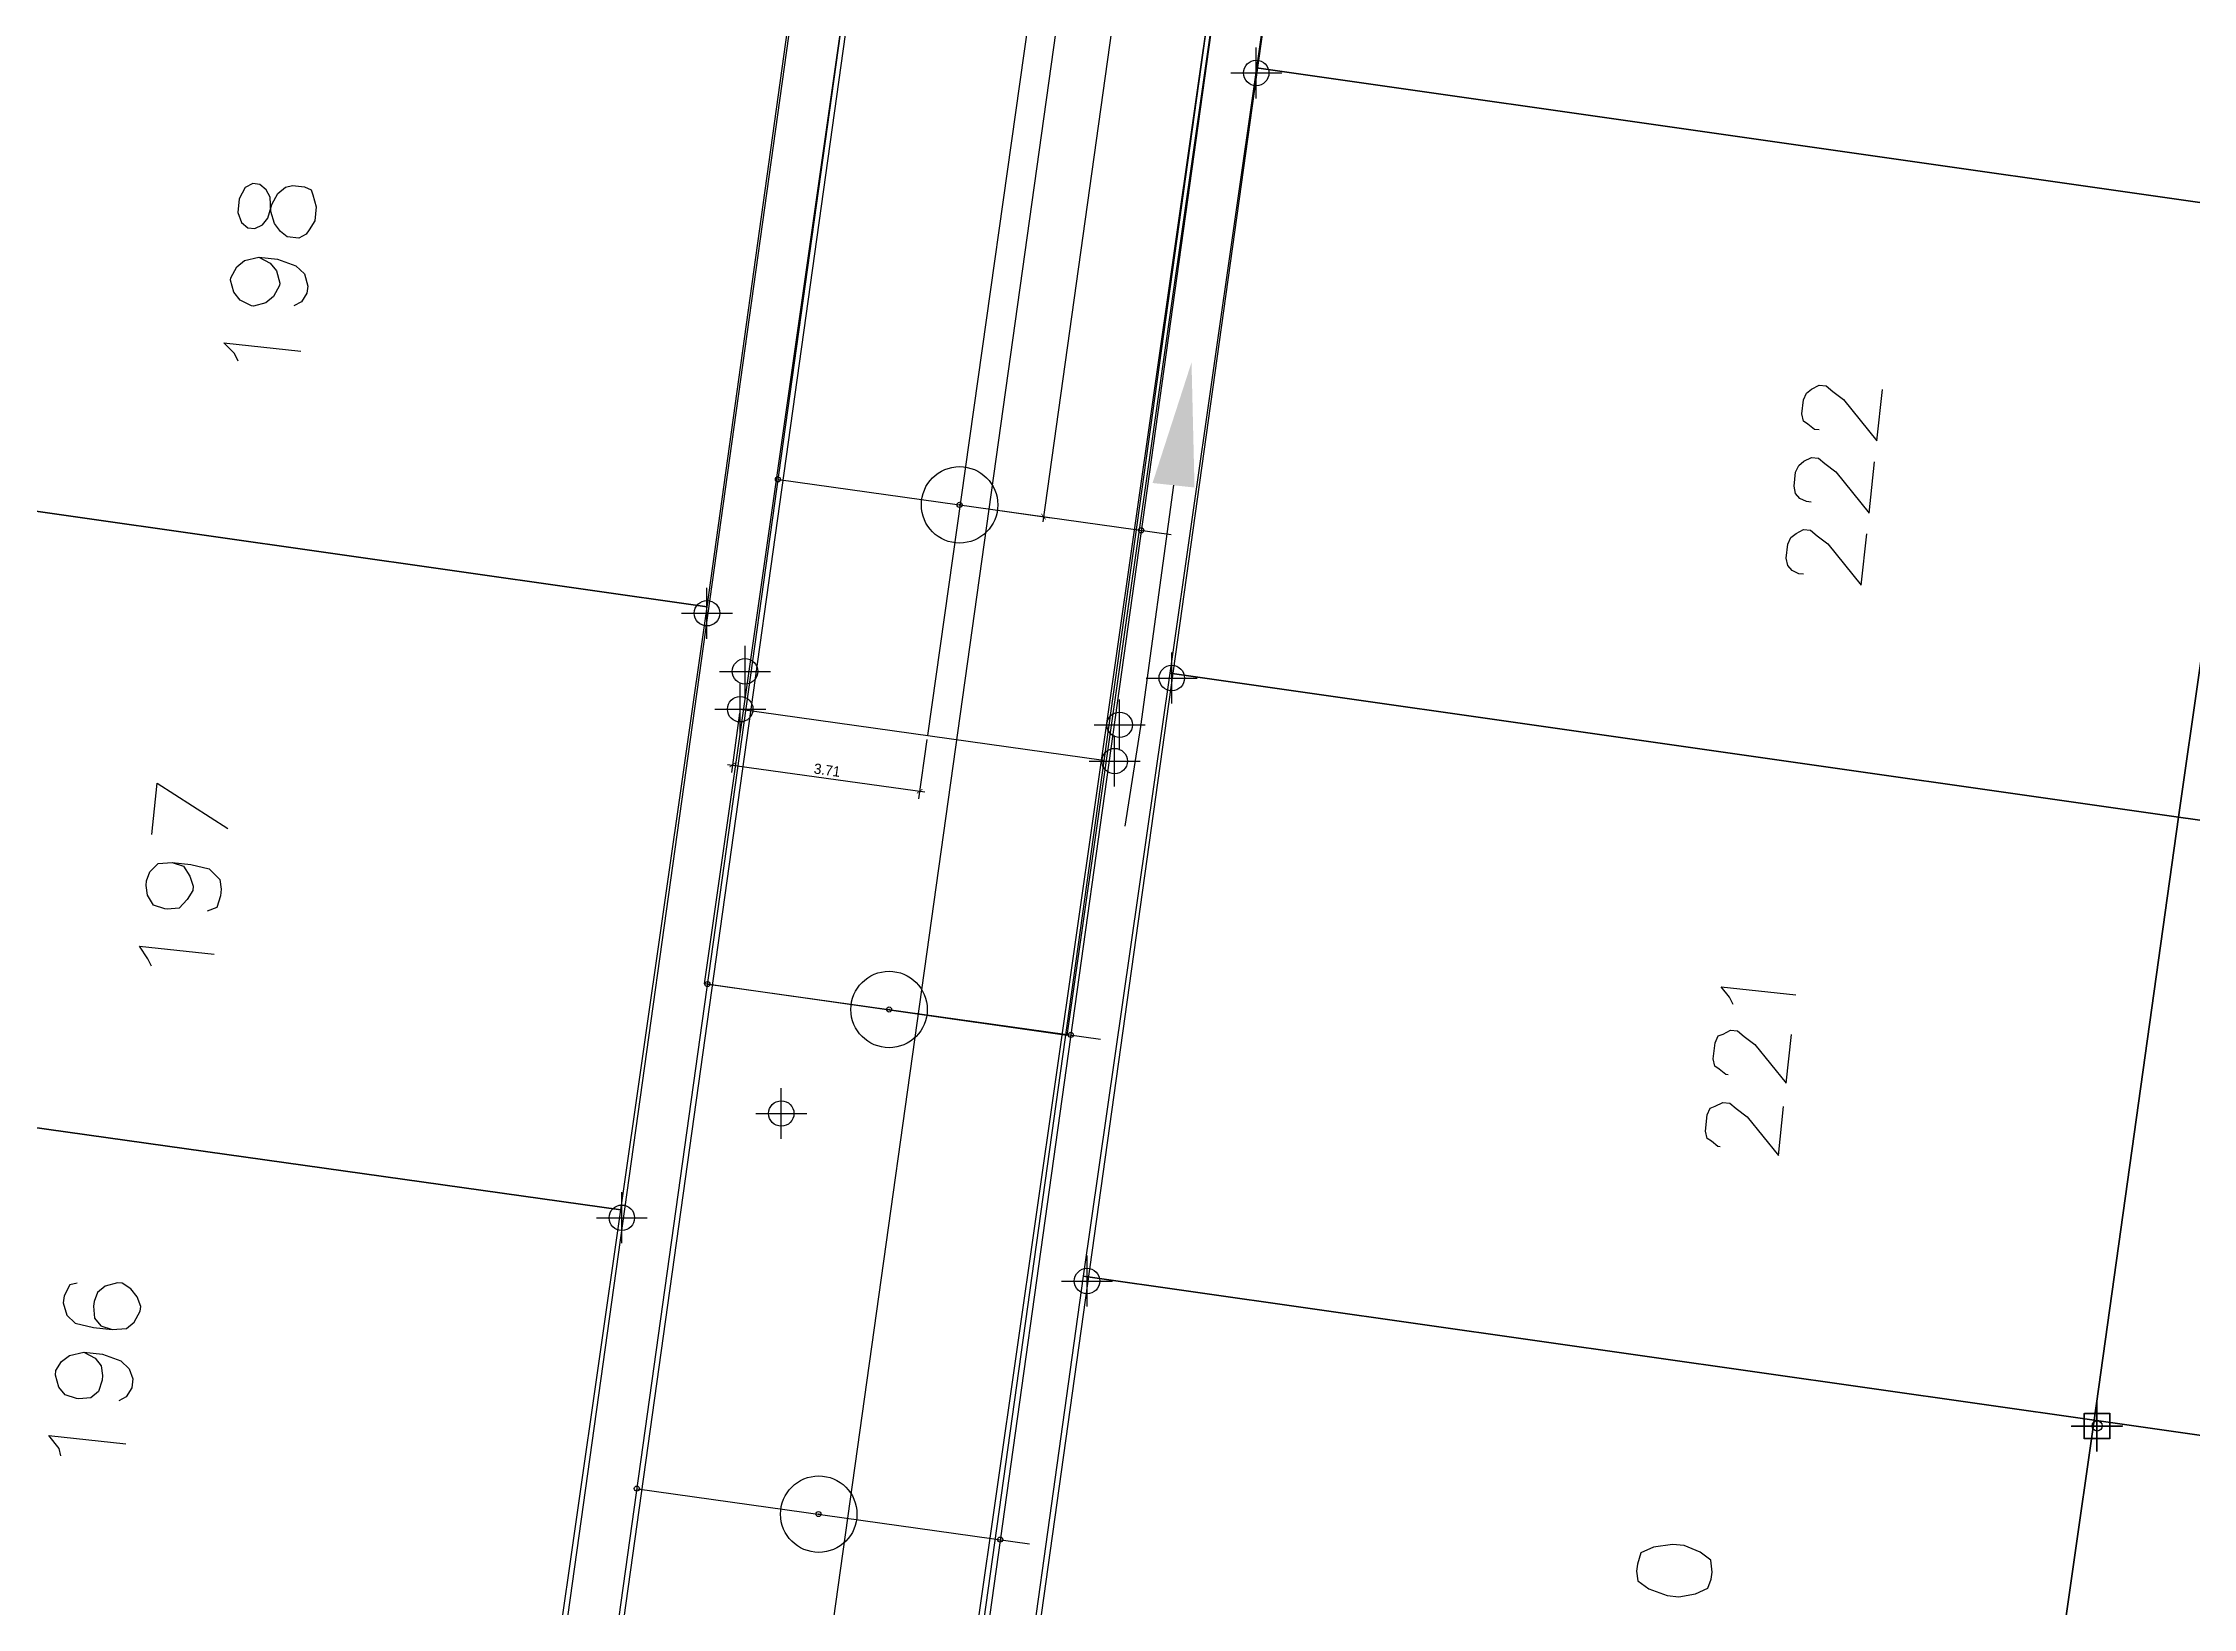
# Model space of a CAD drawing. Header units: metres. Extents: x -977055 to 805873, y -1033982 to 242021.
# Drawn here: x 936.56 to 978.75, y 975.41 to 1006.13 of the extents above; entities that cross this region are included whole.
import ezdxf

# ---------------------------------------------------------------- set-up
doc = ezdxf.new("R2010")
doc.units = ezdxf.units.M
doc.header["$PDMODE"] = 32
doc.header["$PDSIZE"] = 1.5
for name, color, linetype in [('C-ANNO-MATC-TEXT', 150, 'Continuous'), ('LOTE 243', 6, 'Continuous'), ('PUNTOS V', 4, 'Continuous'), ('V-NODE', 1, 'Continuous')]:
    doc.layers.add(name, color=color, linetype=linetype)
for name, color, linetype, true_color in [('PDF2_area escolar', 7, 'Continuous', 0x989898), ('PDF_Geometry', 7, 'Continuous', 0x797979), ('PDF_Solid Fills', 7, 'Continuous', 0x797979)]:
    doc.layers.add(name, color=color, linetype=linetype, true_color=true_color)
doc.styles.add('CITY2', font='stylu.ttf', dxfattribs={"height": 0.2})
doc.dimstyles.new('COTAS2', dxfattribs={"dimtxt": 0.02, "dimasz": 0.1, "dimexe": 0.15, "dimexo": 0.08, "dimgap": 0.05, "dimtad": 1, "dimzin": 0, "dimdsep": 46, "dimtxsty": 'CITY2', "dimblk": 'ARCHTICK', "dimcen": 1, "dimdle": 0.1, "dimclrd": 1, "dimclre": 1, "dimclrt": 2, "dimadec": 0, "dimazin": 0, "dimtfac": 1, "dimtofl": 0, "dimtmove": 0, "dimatfit": 3, "dimldrblk": 'ARCHTICK', "dimfxl": 0.18, "dimtolj": 1, "dimtzin": 0, "dimarcsym": 0})

# ---------------------------------------------------------------- blocks, each defined once
blk = doc.blocks.new('base')
at = {"layer": 'PDF_Geometry', "lineweight": 25, "extrusion": (-0.000787417, 0.063364, 0.99799), "elevation": 0.026}
for points in [[(-314.355, -197.288), (-299.601, -195.681), (-292.744, -194.188), (-282.663, -192.111), (-274.476, -190.361), (-258.037, -185.154), (-248.029, -180.61), (-240.539, -177.71), (-228.643, -174.042), (-222.733, -172.714), (-217.384, -171.04), (-209.935, -169.248), (-202.16, -164.759), (-196.196, -160.284), (-195.073, -159.817), (-178.095, -157.457), (-154.298, -156.614), (-136.667, -154.611), (-124.436, -153.164), (-118.066, -151.474), (-100.79, -146.646), (-80.955, -140.967), (-73.385, -139.328), (-61.694, -135.822), (-40.504, -131.604), (-37.727, -130.872), (-17.661, -129.441), (1.311, -127.461), (21.092, -124.929), (41.006, -122.83), (47.376, -123.458), (63.592, -123.186), (81.402, -124.312), (85.639, -96.072), (88.705, -66.393), (92.811, -40.781), (97.16, -22.386), (100.596, -1.562), (102.483, 8.32), (109.691, 37.361), (117.528, 76.62), (126.217, 115.638), (131.513, 149.592), (134.682, 173.973), (136.916, 195.591), (139.956, 229.678), (141.558, 250.676), (142.614, 271.37), (143.252, 283.21), (147.066, 312.938), (152.58, 355.631), (153.554, 396.042), (150.869, 418.02), (151.777, 438.639), (150.959, 458.028), (151.777, 438.639), (150.869, 418.02), (153.554, 396.042), (152.58, 355.631), (147.066, 312.938), (143.252, 283.21), (142.614, 271.37), (141.558, 250.676), (139.956, 229.678), (136.916, 195.591), (134.682, 173.973), (131.513, 149.592), (126.217, 115.638), (117.528, 76.62), (109.691, 37.361), (102.483, 8.32), (100.596, -1.562), (97.16, -22.386), (92.811, -40.781), (88.705, -66.393), (85.639, -96.072), (81.402, -124.312), (63.592, -123.186), (47.376, -123.458), (41.006, -122.83), (21.092, -124.929), (1.311, -127.461), (-17.661, -129.441), (-37.727, -130.872), (-40.504, -131.604), (-61.694, -135.822), (-73.385, -139.328), (-80.955, -140.967), (-100.79, -146.646), (-118.066, -151.474), (-124.436, -153.164), (-136.667, -154.611), (-154.298, -156.614), (-178.095, -157.457), (-195.073, -159.817), (-196.196, -160.284), (-202.16, -164.759), (-209.935, -169.248), (-217.384, -171.04), (-222.733, -172.714), (-228.643, -174.042), (-240.539, -177.71), (-248.029, -180.61), (-258.037, -185.154), (-274.476, -190.361), (-282.663, -192.111), (-292.744, -194.188), (-299.601, -195.681), (-314.355, -197.288), (-312.178, -178.446), (-309.146, -157.898), (-306.876, -132.899), (-305.823, -118.002), (-298.643, -78.802), (-291.055, -45.077), (-282.252, -15.116), (-275.645, 10.473), (-270.319, 33.898), (-263.825, 63.164), (-258.15, 86.408), (-284.424, 123.888)], [(-120.33, -7.08), (-121.726, -5.196), (-110.823, 64.902), (-108.945, 66.252), (-70.522, 60.325), (-69.126, 58.441), (-80.029, -11.657), (-81.907, -13.007)], [(-57.878, 15.166), (-58.096, 15.285), (-58.216, 15.439), (-58.28, 15.678), (-58.275, 15.724), (-58.156, 15.942), (-58.002, 16.062), (-57.762, 16.126), (-57.717, 16.121), (-57.499, 16.002), (-57.379, 15.848), (-57.315, 15.608), (-57.32, 15.563), (-57.439, 15.345), (-57.593, 15.225), (-57.878, 15.166), (-58.244, 15.21), (-58.598, 15.346), (-58.765, 15.505), (-58.829, 15.744), (-58.812, 15.882), (-58.699, 16.053), (-58.55, 16.128)], [(-57.447, 17.201), (-57.372, 17.053), (-57.166, 16.842), (-58.674, 17.024)], [(-88.445, 18.942), (-88.354, 18.931), (-88.228, 18.823), (-88.142, 18.766), (-88.113, 18.623), (-88.146, 18.349), (-88.208, 18.217), (-88.31, 18.137), (-88.459, 18.062), (-88.596, 18.079), (-88.722, 18.187), (-88.934, 18.351), (-89.577, 19.171), (-89.698, 18.165)], [(-88.275, 20.359), (-88.183, 20.348), (-88.052, 20.285), (-87.971, 20.183), (-87.942, 20.04), (-87.975, 19.766), (-88.037, 19.634), (-88.14, 19.554), (-88.288, 19.479), (-88.425, 19.496), (-88.551, 19.604), (-88.763, 19.768), (-89.406, 20.588), (-89.527, 19.582)], [(-75.767, 19.872), (-75.057, 24.609), (-74.729, 26.563)], [(-88.104, 21.776), (-88.012, 21.764), (-87.881, 21.702), (-87.8, 21.6), (-87.771, 21.457), (-87.804, 21.183), (-87.867, 21.051), (-87.969, 20.971), (-88.117, 20.896), (-88.254, 20.913), (-88.38, 21.021), (-88.592, 21.185), (-89.236, 22.005), (-89.357, 20.999)], [(-55.633, 26.488), (-55.754, 25.483), (-57.129, 26.39)], [(-56.029, 27.046), (-56.252, 27.12), (-56.368, 27.319), (-56.437, 27.513), (-56.426, 27.604), (-56.312, 27.776), (-56.153, 27.942), (-55.919, 27.96), (-55.874, 27.955), (-55.651, 27.882), (-55.535, 27.682), (-55.512, 27.494), (-55.523, 27.403), (-55.59, 27.225), (-55.75, 27.059), (-56.029, 27.046), (-56.395, 27.09), (-56.755, 27.18), (-56.962, 27.39), (-56.985, 27.579), (-56.969, 27.716), (-56.896, 27.939), (-56.702, 28.008)], [(-55.599, 29.081), (-55.524, 28.933), (-55.369, 28.682), (-56.831, 28.859)], [(-86.623, 30.222), (-86.548, 30.074), (-86.387, 29.869), (-87.849, 30.045)], [(-86.503, 31.599), (-86.457, 31.593), (-86.331, 31.485), (-86.245, 31.429), (-86.216, 31.286), (-86.255, 30.966), (-86.317, 30.834), (-86.414, 30.8), (-86.562, 30.725), (-86.699, 30.741), (-86.825, 30.849), (-87.037, 31.014), (-87.64, 31.782), (-87.756, 30.822)], [(-86.332, 33.016), (-86.287, 33.01), (-86.161, 32.902), (-86.075, 32.846), (-86.045, 32.703), (-86.084, 32.383), (-86.146, 32.251), (-86.243, 32.217), (-86.391, 32.142), (-86.528, 32.158), (-86.655, 32.266), (-86.867, 32.431), (-87.47, 33.199), (-87.585, 32.239)], [(-54.062, 35.295), (-53.919, 35.324), (-53.8, 35.542), (-53.784, 35.679), (-53.848, 35.918), (-54.014, 36.078), (-54.374, 36.167), (-54.74, 36.211), (-55.019, 36.199), (-55.173, 36.078), (-55.292, 35.861), (-55.303, 35.769), (-55.234, 35.575), (-55.113, 35.422), (-54.941, 35.308), (-54.85, 35.297), (-54.61, 35.361), (-54.457, 35.482), (-54.389, 35.659), (-54.378, 35.751), (-54.396, 35.985), (-54.517, 36.138), (-54.74, 36.211)], [(-54.176, 36.654), (-54.394, 36.773), (-54.514, 36.926), (-54.538, 37.115), (-54.527, 37.206), (-54.454, 37.429), (-54.3, 37.55), (-54.066, 37.568), (-54.02, 37.562), (-53.797, 37.489), (-53.677, 37.335), (-53.613, 37.096), (-53.624, 37.004), (-53.737, 36.833), (-53.891, 36.712), (-54.176, 36.654), (-54.542, 36.698), (-54.897, 36.833), (-55.063, 36.992), (-55.132, 37.186), (-55.11, 37.369), (-54.997, 37.541), (-54.849, 37.616)], [(-53.7, 38.683), (-53.671, 38.54), (-53.47, 38.284), (-54.978, 38.466)]]:
    blk.add_lwpolyline(points, dxfattribs=at)
for points in [[(-97.249, 14.762), (-99.092, 2.928), (-79.338, -0.148), (-77.495, 11.687)], [(-66.589, 22.151), (-68.392, 10.266), (-48.632, 7.236), (-46.789, 19.07)], [(-95.401, 26.643), (-97.249, 14.762), (-77.495, 11.687), (-75.646, 23.567)], [(-57.474, 14.283), (-57.544, 14.477), (-57.67, 14.585), (-57.807, 14.601), (-57.955, 14.526), (-58.063, 14.4), (-58.142, 14.131), (-58.261, 13.914), (-58.414, 13.793), (-58.557, 13.764), (-58.786, 13.792), (-58.917, 13.854), (-58.952, 13.951), (-59.016, 14.19), (-58.983, 14.465), (-58.869, 14.636), (-58.813, 14.722), (-58.664, 14.797), (-58.436, 14.77), (-58.31, 14.662), (-58.189, 14.508), (-58.125, 14.269), (-58.113, 13.989), (-58.038, 13.841), (-57.912, 13.733), (-57.774, 13.716), (-57.626, 13.791), (-57.507, 14.009)], [(-115.206, 29.678), (-117.049, 17.843), (-97.249, 14.762), (-95.401, 26.643)], [(-64.746, 33.986), (-66.589, 22.151), (-46.789, 19.07), (-44.986, 30.956)], [(-93.603, 38.482), (-95.401, 26.643), (-75.646, 23.567), (-73.803, 35.401)], [(-113.358, 41.558), (-115.206, 29.678), (-95.401, 26.643), (-93.603, 38.482)], [(-62.897, 45.866), (-64.746, 33.986), (-44.986, 30.956), (-43.143, 42.79)], [(-91.755, 50.362), (-93.603, 38.482), (-73.803, 35.401), (-72, 47.287)], [(-111.514, 53.392), (-113.358, 41.558), (-93.603, 38.482), (-91.755, 50.362)], [(-84.588, 41.338), (-84.611, 41.526), (-84.823, 41.691), (-85.178, 41.826), (-85.407, 41.854), (-85.738, 41.801), (-85.983, 41.691), (-86.05, 41.514), (-86.067, 41.377), (-86.049, 41.143), (-85.837, 40.978), (-85.528, 40.848), (-85.299, 40.821), (-84.923, 40.868), (-84.678, 40.978), (-84.604, 41.201)]]:
    blk.add_lwpolyline(points, close=True, dxfattribs=at)
blk = doc.blocks.new('*U3056')
at = {"color": 0, "linetype": 'ByBlock', "lineweight": -2, "transparency": 16777216}
for p, q in [((0, -1), (0, 1)), ((-1, 0), (1, 0))]:
    blk.add_line(p, q, dxfattribs=at)
blk.add_circle((0, 0), 0.5, dxfattribs=at)
blk = doc.blocks.new('*U3065', base_point=(960.366, 1005.54, 999.54))
at = {"layer": 'V-NODE', "color": 90, "lineweight": -2, "xscale": 0.5, "yscale": 0.5, "zscale": 0.5}
blk.add_blockref('*U3056', (960.366, 1005.54, 999.54), dxfattribs=at)
blk = doc.blocks.new('*U3068', base_point=(958.709, 993.665, 1000.136))
at = {"layer": 'V-NODE', "color": 90, "lineweight": -2, "xscale": 0.5, "yscale": 0.5, "zscale": 0.5}
blk.add_blockref('*U3056', (958.709, 993.665, 1000.136), dxfattribs=at)
blk = doc.blocks.new('*U3071', base_point=(957.046, 981.831, 1000.721))
at = {"layer": 'V-NODE', "color": 90, "lineweight": -2, "xscale": 0.5, "yscale": 0.5, "zscale": 0.5}
blk.add_blockref('*U3056', (957.046, 981.831, 1000.721), dxfattribs=at)
blk = doc.blocks.new('*U3161', base_point=(947.918, 983.072, 1000.648))
at = {"layer": 'V-NODE', "color": 90, "lineweight": -2, "xscale": 0.5, "yscale": 0.5, "zscale": 0.5}
blk.add_blockref('*U3056', (947.918, 983.072, 1000.648), dxfattribs=at)
blk = doc.blocks.new('*U3164', base_point=(949.589, 994.937, 1000.03))
at = {"layer": 'V-NODE', "color": 90, "lineweight": -2, "xscale": 0.5, "yscale": 0.5, "zscale": 0.5}
blk.add_blockref('*U3056', (949.589, 994.937, 1000.03), dxfattribs=at)
blk = doc.blocks.new('_ArchTick')
at = {"color": 0, "linetype": 'ByBlock', "const_width": 0.15}
blk.add_lwpolyline([(-0.5, -0.5), (0.5, 0.5)], dxfattribs=at)
blk = doc.blocks.new('*D3955')
at = {"layer": 'Defpoints', "color": 0, "transparency": 16777216}
for p in [(958.26, 1019.412), (955.12, 996.983), (956.192, 996.833)]:
    blk.add_point(p, dxfattribs=at)
at = {"layer": 'PUNTOS V', "color": 1, "lineweight": -2, "transparency": 16777216}
blk.add_line((959.345, 1019.361), (956.178, 996.734), dxfattribs=at)
at = {"layer": 'PUNTOS V', "color": 1, "linetype": 'Continuous', "lineweight": -2, "transparency": 16777216}
for p, q in [((958.339, 1019.401), (959.48, 1019.242)), ((955.199, 996.972), (956.34, 996.812))]:
    blk.add_line(p, q, dxfattribs=at)
at = {"layer": 'PUNTOS V', "color": 1, "lineweight": -2, "transparency": 16777216, "xscale": 0.1, "yscale": 0.1, "zscale": 0.1}
for p, rotation in [((959.331, 1019.262), 82.03227705560445), ((956.192, 996.833), 262.0322770556045)]:
    blk.add_blockref('_ArchTick', p, dxfattribs=dict(at, rotation=rotation))
at = {"layer": 'PUNTOS V', "color": 2, "transparency": 16777216, "insert": (957.609, 1008.069), "char_height": 0.2, "attachment_point": 5, "rotation": 82.0323, "style": 'CITY2'}
blk.add_mtext('\\A1;22.65', dxfattribs=at)
blk = doc.blocks.new('*U4239')
at = {"color": 0, "linetype": 'ByBlock', "lineweight": -2, "transparency": 16777216}
for p, q in [((0, -1), (0, 1)), ((-1, 0), (1, 0))]:
    blk.add_line(p, q, dxfattribs=at)
blk.add_lwpolyline([(-0.5, -0.5), (-0.5, 0.5), (0.5, 0.5), (0.5, -0.5)], close=True, dxfattribs=at)
blk = doc.blocks.new('*U4553')
at = {"color": 0, "linetype": 'ByBlock', "lineweight": -2, "transparency": 16777216}
for p, q in [((-1, 0), (1, 0)), ((0, -1), (0, 1))]:
    blk.add_line(p, q, dxfattribs=at)
blk.add_circle((0, 0), 0.5, dxfattribs=at)
blk = doc.blocks.new('*U4631', base_point=(976.867, 978.986, 1001.021))
at = {"layer": 'V-NODE', "lineweight": -2, "xscale": 0.2, "yscale": 0.2, "zscale": 0.2}
blk.add_blockref('*U4553', (976.867, 978.986, 1001.021), dxfattribs=at)
blk = doc.blocks.new('*U4877')
at = {"color": 0, "linetype": 'ByBlock', "lineweight": -2, "transparency": 16777216}
for p, q in [((0, -1), (0, 1)), ((-1, 0), (1, 0))]:
    blk.add_line(p, q, dxfattribs=at)
blk.add_circle((0, 0), 0.5, dxfattribs=at)
blk = doc.blocks.new('*U4883', base_point=(951.046, 985.119, 1000.057))
at = {"layer": 'V-NODE', "color": 5, "lineweight": -2, "xscale": 0.5, "yscale": 0.5, "zscale": 0.5}
blk.add_blockref('*U4877', (951.046, 985.119, 1000.057), dxfattribs=at)
blk = doc.blocks.new('*U4886', base_point=(951.046, 985.119, 1000.257))
at = {"layer": 'V-NODE', "color": 5, "lineweight": -2, "xscale": 0.5, "yscale": 0.5, "zscale": 0.5}
blk.add_blockref('*U4877', (951.046, 985.119, 1000.257), dxfattribs=at)
blk = doc.blocks.new('*U4889', base_point=(957.588, 992.035, 999.671))
at = {"layer": 'V-NODE', "color": 5, "lineweight": -2, "xscale": 0.5, "yscale": 0.5, "zscale": 0.5}
blk.add_blockref('*U4877', (957.588, 992.035, 999.671), dxfattribs=at)
blk = doc.blocks.new('*U4892', base_point=(957.685, 992.747, 999.64))
at = {"layer": 'V-NODE', "color": 5, "lineweight": -2, "xscale": 0.5, "yscale": 0.5, "zscale": 0.5}
blk.add_blockref('*U4877', (957.685, 992.747, 999.64), dxfattribs=at)
blk = doc.blocks.new('*U4895', base_point=(950.241, 993.053, 999.694))
at = {"layer": 'V-NODE', "color": 5, "lineweight": -2, "xscale": 0.5, "yscale": 0.5, "zscale": 0.5}
blk.add_blockref('*U4877', (950.241, 993.053, 999.694), dxfattribs=at)
blk = doc.blocks.new('*U4898', base_point=(950.336, 993.796, 999.654))
at = {"layer": 'V-NODE', "color": 5, "lineweight": -2, "xscale": 0.5, "yscale": 0.5, "zscale": 0.5}
blk.add_blockref('*U4877', (950.336, 993.796, 999.654), dxfattribs=at)
blk = doc.blocks.new('*D4929')
at = {"color": 1, "linetype": 'Continuous', "lineweight": -2, "transparency": 16777216}
for p, q in [((950.23, 992.974), (950.067, 991.809)), ((953.904, 992.46), (953.741, 991.295))]:
    blk.add_line(p, q, dxfattribs=at)
at = {"color": 1, "lineweight": -2, "transparency": 16777216}
blk.add_line((949.989, 991.971), (953.861, 991.43), dxfattribs=at)
at = {"layer": 'Defpoints', "color": 0, "transparency": 16777216}
for p in [(950.241, 993.053, 999.692), (953.915, 992.539, 999.692), (953.762, 991.444)]:
    blk.add_point(p, dxfattribs=at)
at = {"color": 1, "lineweight": -2, "transparency": 16777216, "xscale": 0.1, "yscale": 0.1, "zscale": 0.1}
for p, rotation in [((950.088, 991.958), 172.0435908721714), ((953.762, 991.444), 352.0435908721714)]:
    blk.add_blockref('_ArchTick', p, dxfattribs=dict(at, rotation=rotation))
at = {"color": 2, "transparency": 16777216, "insert": (951.947, 991.856), "char_height": 0.2, "attachment_point": 5, "rotation": 352.0436, "style": 'CITY2'}
blk.add_mtext('\\A1;3.71', dxfattribs=at)

msp = doc.modelspace()

# ---------------------------------------------------------------- linework, layer by layer
at = {"color": 6, "elevation": 997.376}
msp.add_lwpolyline([(954.13989, 1031.57475), (964.566, 1030.192), (962.68515, 1028.87822), (956.64982, 986.65011), (949.53948, 987.66572), (955.56677, 1029.84382), (954.13989, 1031.57475)], dxfattribs=at)
at = {"color": 1, "elevation": 2009.12724}
msp.add_lwpolyline([(950.241, 993.053), (957.37169, 992.05638)], dxfattribs=at)
at = {"layer": 'LOTE 243', "color": 1, "elevation": 1009.43524}
for points in [[(977.00002, 1131.99893), (965.07922, 1047.15006), (962.46607, 1028.44811), (952.78003, 959.1458), (950.94785, 946.05157), (937.95342, 853.36412)], [(977.09482, 1131.955), (965.17825, 1047.13615), (962.56511, 1028.43427), (952.87906, 959.13196), (951.04689, 946.03771), (938.06969, 853.47319)], [(978.04222, 1131.51066), (966.16852, 1046.99702), (963.55549, 1028.29589), (953.86944, 958.99354), (952.03724, 945.89914), (939.06001, 853.33435)]]:
    msp.add_lwpolyline(points, dxfattribs=at)
at = {"layer": 'LOTE 243', "color": 1, "linetype": 'ByBlock', "elevation": 1009.43524}
for points in [[(969.31839, 1128.35544), (958.04827, 1048.13787), (955.43438, 1029.43062), (945.74837, 960.12858), (943.91635, 947.03543), (930.42045, 850.77109)], [(968.254, 1127.967), (957.058, 1048.277), (954.444, 1029.569), (944.758, 960.267), (942.926, 947.174), (929.43014, 850.90993)], [(955.81636, 1031.44177), (955.53342, 1029.41678), (945.84741, 960.11474), (944.01539, 947.02157), (930.51216, 850.70494)], [(959.34483, 1030.98429), (953.91531, 992.53966)]]:
    msp.add_lwpolyline(points, dxfattribs=at)
at = {"layer": 'PDF_Solid Fills', "transparency": 33554559, "extrusion": (-0.000787417, 0.063364, 0.99799)}
msp.add_solid([(-970.65203, -920.13772, 1060.76006), (-971.44667, -922.49964, 1060.76006), (-971.47476, -920.03859, 1060.76006)], dxfattribs=at)
at = {"layer": 'PUNTOS V', "color": 5}
msp.add_line((958.25954, 1019.41241), (948.18941, 947.46569), dxfattribs=at)
at = {"layer": 'PUNTOS V', "color": 1}
for points in [[(950.99953, 997.56071), (958.69647, 996.48162)], [(949.61115, 987.65755), (957.30809, 986.57847)], [(948.22276, 977.7544), (955.9197, 976.67532)]]:
    msp.add_lwpolyline(points, dxfattribs=at)
for centre in [(950.98045, 997.56338), (954.54559, 997.06356), (958.11072, 996.56374), (949.59626, 987.65964), (953.16139, 987.15982), (956.72652, 986.66001), (948.21206, 977.75591), (951.77719, 977.25609), (955.34233, 976.75627)]:
    msp.add_circle(centre, 0.05, dxfattribs=at)
for p in [(954.54559, 997.06356), (953.16139, 987.15982), (951.78138, 977.2555)]:
    msp.add_point(p, dxfattribs=at)

# ---------------------------------------------------------------- block references
at = {"layer": 'C-ANNO-MATC-TEXT', "lineweight": -2, "xscale": 0.5, "yscale": 0.5, "zscale": 0.5}
for p in [(976.859, 978.984, 1001.019), (976.866, 978.988, 1001.03), (976.867, 978.986, 1001.019)]:
    msp.add_blockref('*U4239', p, dxfattribs=at)
at = {"layer": 'PDF2_area escolar'}
msp.add_blockref('base', (882.736, 1016.336, 999.038), dxfattribs=at)
at = {"layer": 'V-NODE'}
for name, p in [('*U3065', (960.366, 1005.54, 999.54)), ('*U3164', (949.589, 994.937, 1000.03)), ('*U4898', (950.336, 993.796, 999.652)), ('*U3068', (958.709, 993.665, 1000.136)), ('*U4895', (950.241, 993.053, 999.692)), ('*U4892', (957.685, 992.747, 999.638)), ('*U4889', (957.588, 992.035, 999.669)), ('*U4883', (951.046, 985.119, 1000.055)), ('*U4886', (951.046, 985.119, 1000.255)), ('*U3161', (947.918, 983.072, 1000.648)), ('*U3071', (957.046, 981.831, 1000.721)), ('*U4631', (976.867, 978.986, 1001.019))]:
    msp.add_blockref(name, p, dxfattribs=at)

# ---------------------------------------------------------------- dimensions: what is measured, and where the dimension line sits
at = {"color": 1}
dim = msp.add_aligned_dim(p1=(950.241, 993.053, 999.692), p2=(953.91529, 992.53946, 999.692), distance=-1.10612, dimstyle='COTAS2', dxfattribs=at)
dim.commit()
dim.dimension.update_dxf_attribs({"geometry": '*D4929', "text_midpoint": (951.94679, 991.85642)})
at = {"layer": 'PUNTOS V', "color": 1}
dim = msp.add_aligned_dim(p1=(958.25954, 1019.41241), p2=(955.12018, 996.98301), distance=1.08215, dimstyle='COTAS2', dxfattribs=at)
dim.commit()
dim.dimension.update_dxf_attribs({"geometry": '*D3955', "text_midpoint": (957.60873, 1008.0691)})

doc.saveas('drawing.dxf')
